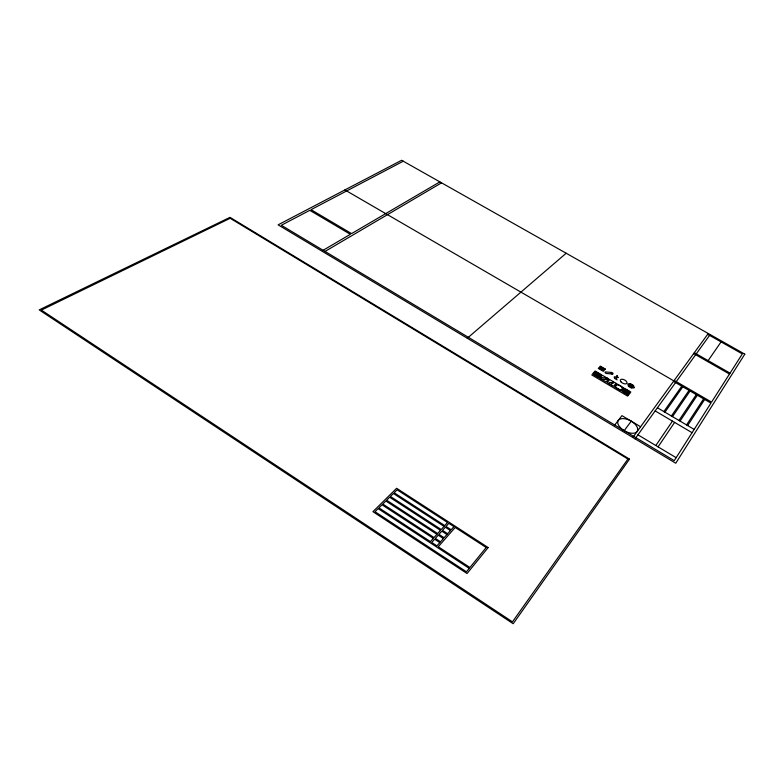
<?xml version="1.0" encoding="UTF-8"?>
<svg xmlns="http://www.w3.org/2000/svg" width="784" height="784" viewBox="0 0 784 784"><rect width="100%" height="100%" fill="white"/><g stroke="black" fill="none" stroke-linecap="round" stroke-linejoin="round"><path stroke-width="1.18" d="M609.129 383.69L609.54 382.455L612.461 382.7L612.863 381.455L613.304 383.19L611.226 383.445L611.657 385.189M687.637 425.565L704.649 399.468M686.559 424.918L703.611 398.86M680.051 421.086L697.348 395.224M678.964 420.449L696.3 394.617M658.08 446.87L674.622 422.4M655.836 445.528L672.456 421.116M672.486 416.637L690.067 391M671.408 416L689.028 390.393M708.138 360.62L721.074 341.893M664.94 412.188L682.805 386.777M663.872 411.561L681.776 386.179M635.05 438.834L710.157 334.582M632.815 437.492L708.246 333.504M624.172 430.661L631.257 421.184M614.744 425.016L621.947 415.638L640.597 426.751M467.264 338.237L566.175 253.242M325.017 251.439L441.539 182.829M323.106 250.292L350.37 234.308L309.788 210.328L281.338 225.263L674.24 460.659L710.941 403.113L673.515 381.387M439.863 181.878L351.565 233.612L311.032 209.671L403.28 161.21M607.718 379.652L601.74 379.142A1.225 0.637 26.8 0 1 600.319 378.27A1.225 0.637 26.8 0 1 600.858 377.574L606.708 378.074M611.451 372.469L605.66 371.949A1.215 0.617 26.8 0 0 605.13 372.635A1.215 0.617 26.8 0 0 606.551 373.498L612.451 374.017M707.658 334.307L742.321 353.898L711.578 402.114L674.201 380.426M694.301 352.722L730.051 373.135M693.673 353.584L729.473 374.046M344.901 189.934L673.858 380.906M657.433 407.768L694.173 429.407M628.386 395.058L622.016 391.294L624.436 388.276L630.777 392.01L627.582 396.077L591.704 374.889M655.159 410.914L692.076 432.699M637.941 434.826L676.141 457.67M744.8 354.152L675.759 463.226L278.114 224.841L401.633 160.279L744.8 354.152M629.513 459.11L513.187 623.721L39.2 309.896L229.967 217.354L629.513 459.11M627.925 459.022L512.462 621.849L41.366 310.092L230.182 218.275L627.925 459.022M628.258 392.451L626.671 392.108L626.191 392.715L624.554 390.853L626.142 391.206L626.622 390.599L628.258 392.451M632.825 386.659L631.247 386.316L630.777 386.914L629.15 385.081L630.718 385.424L631.198 384.826L632.825 386.659M623.378 387.659L620.957 390.677L614.617 386.933L617.067 383.935L623.378 387.659M488.148 547.555L467.058 573.535L372.929 511.668L396.626 488.285L488.148 547.555M469.224 568.351L466.431 571.791L374.997 511.727L378.133 508.63L469.224 568.351M486.188 547.526L469.92 567.498L438.256 546.742L455.21 527.456L486.188 547.526M616.018 383.317L613.558 386.306L607.237 382.572L609.717 379.603L616.018 383.317M608.678 378.986L606.189 381.955L599.887 378.241L602.406 375.291L608.678 378.986M601.357 374.683L598.839 377.614L592.557 373.909L595.105 370.999L601.357 374.683M600.485 374.605L598.457 376.947L593.439 373.988L595.477 371.655L600.485 374.605M605.277 369.029L603.298 371.332L598.319 368.411L600.309 366.118L605.277 369.029M599.015 374.85L597.967 376.065L595.36 374.527L599.015 374.85M603.827 369.264L602.798 370.46L600.211 368.941L603.827 369.264M595.977 372.537L594.919 373.752L598.574 374.066L595.977 372.537M600.809 366.981L599.77 368.176L603.386 368.5L600.809 366.981M439.844 542.606L436.943 545.889L431.719 542.459L434.63 539.196L439.844 542.606M443.421 538.549L440.559 541.793L435.355 538.392L438.236 535.158L443.421 538.549M446.958 534.531L444.136 537.736L438.952 534.365L441.804 531.17L446.958 534.531M450.467 530.552L447.664 533.728L442.509 530.376L445.332 527.22L450.467 530.552M453.936 526.623L451.163 529.768L446.027 526.436L448.82 523.31L453.936 526.623M433.336 538.353L430.416 541.607L378.917 507.856L382.014 504.788L433.336 538.353M436.943 534.316L434.062 537.54L382.788 504.024L385.855 500.986L436.943 534.316M440.51 530.327L437.658 533.522L386.62 500.231L389.658 497.223L440.51 530.327M444.048 526.387L441.225 529.543L390.412 496.478L393.411 493.508L444.048 526.387M447.546 522.487L444.753 525.603L394.156 492.764L397.135 489.824L447.546 522.487M628.846 393.098L626.828 393.392L624.378 391.941L623.966 390.216L625.985 389.922L628.425 391.363L628.846 393.098M629.581 393.529L626.955 393.911L623.77 392.029L623.231 389.785L625.857 389.413L629.033 391.275L629.581 393.529M633.413 387.296L631.414 387.58L628.984 386.149L628.562 384.444L630.561 384.17L632.982 385.591L633.413 387.296M634.138 387.717L631.541 388.09L628.386 386.238L627.837 384.023L630.434 383.66L633.58 385.503L634.138 387.717M617.998 377.516L615.94 377.751L617.008 379.838L614.499 378.358L614.274 376.771L617.165 377.026L616.93 375.438L617.998 377.516M620.026 427.29A10.956 5.87 28.5 0 0 637.147 431.514A10.956 5.87 28.5 0 0 626.034 419.009A10.956 5.87 28.5 0 0 620.026 427.29M616.371 387.668A3.685 1.901 27.4 0 0 622.173 389.158A3.685 1.901 27.4 0 0 618.468 385.062A3.685 1.901 27.4 0 0 616.371 387.668M606.414 379.064A1.225 0.627 26.9 0 0 608.296 379.427A1.225 0.627 26.9 0 0 606.934 378.104A1.225 0.627 26.9 0 0 606.414 379.064M611.157 373.439A1.215 0.617 26.9 0 0 613.029 373.801A1.215 0.617 26.9 0 0 611.667 372.488A1.215 0.617 26.9 0 0 611.157 373.439M621.055 381.926A3.655 1.872 27.3 0 0 626.788 383.405A3.655 1.872 27.3 0 0 623.104 379.368A3.655 1.872 27.3 0 0 621.055 381.926"/></g></svg>
